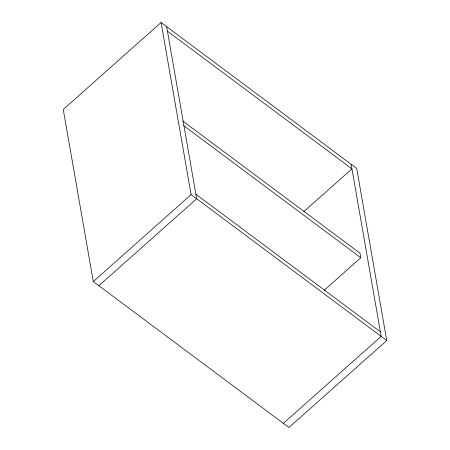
<?xml version="1.0" encoding="UTF-8"?>
<svg xmlns="http://www.w3.org/2000/svg" width="450" height="450" viewBox="0 0 450 450"><rect width="100%" height="100%" fill="white"/><g stroke="black" fill="none" stroke-linecap="round" stroke-linejoin="round"><path stroke-width="0.67" d="M161.072 22.5L63.248 109.468L93.291 281.576L288.928 427.5L386.752 340.532L356.709 168.424L161.072 22.5L191.109 194.608L386.752 340.532M93.291 281.576L191.109 194.608M98.854 285.727L196.678 198.759L166.641 26.651M303.812 211.607L351.939 168.817L167.434 31.202M324.056 290.385L360.782 257.738L359.983 253.187L182.796 121.028M283.359 423.349L381.184 336.381L351.146 164.273M183.589 125.578L360.782 257.738M195.885 194.214L380.385 331.83"/></g></svg>
